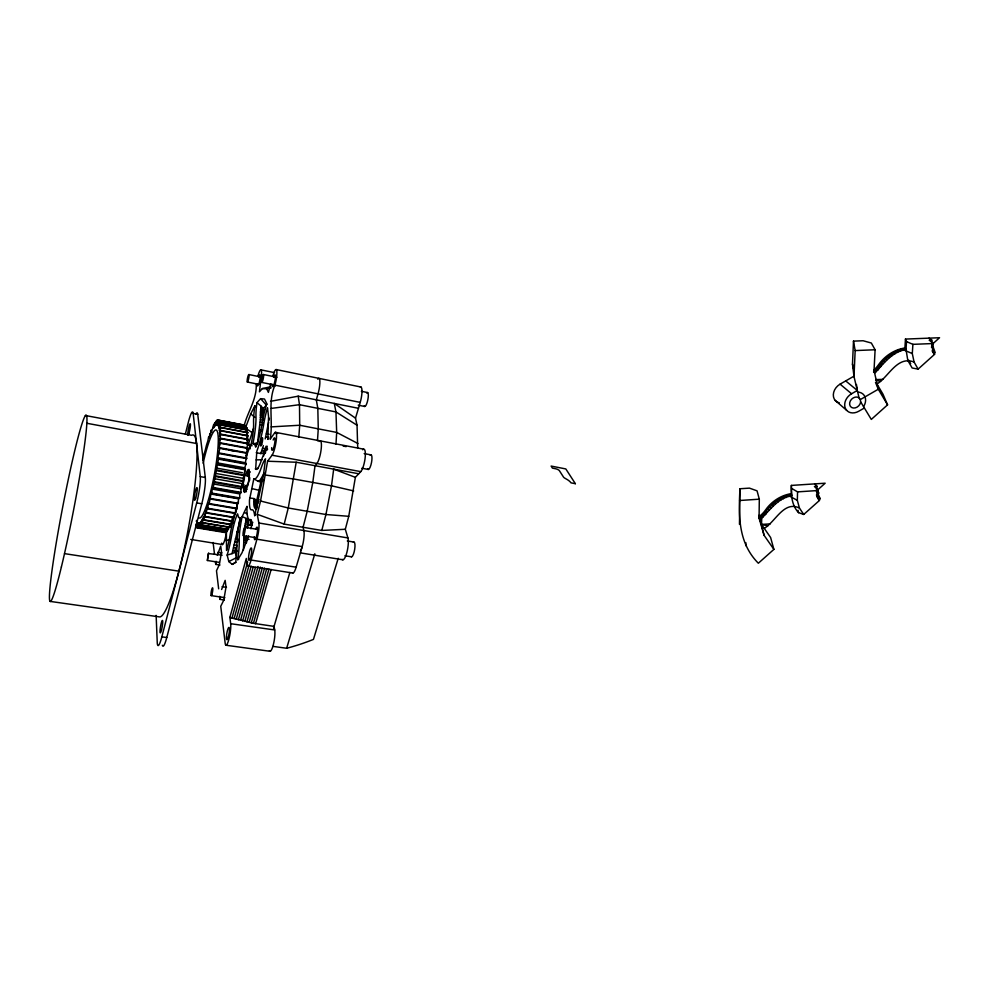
<?xml version="1.0" encoding="UTF-8"?>
<svg xmlns="http://www.w3.org/2000/svg" width="989" height="989" viewBox="0 0 989 989"><rect width="100%" height="100%" fill="white"/><g stroke="black" fill="none" stroke-linecap="round" stroke-linejoin="round"><path stroke-width="1.48" d="M209.136 504.106L210.929 494.043L238.485 498.802L238.3 503.253L237.212 503.488L236.73 508.803L209.136 504.106L208.419 503.191L207.739 508.779L235.271 513.439L235.901 507.876L236.73 508.803M739.463 524.368L739.957 488.751L749.464 488.133L757.055 490.841L759.305 499.185L759.07 518.211L764.089 535.321L773.893 549.377L758.34 563.236C737.979 542.701 738.56 515.442 739.957 488.751M228.916 526.939L228.286 529.572L201.101 525.072L201.224 521.042L199.963 526.692L227.05 531.142L227.705 528.645M260.614 398.654L266.4 405.156L263.309 408.408L263.025 420.201L260.354 419.682L260.873 405.972L257.016 402.597L260.614 398.654L264.471 399.012L267.215 404.414L266.461 404.402L265.695 407.097A34.788 6.354 -78.9 0 0 262.369 421.771L261.467 426.939A23.736 4.166 -79 0 1 256.324 445.779L255.718 447.164L254.569 444.172L252.924 443.727L253.357 441.539A32.414 5.551 -79.1 0 0 256.015 417.766L255.953 414.515A23.835 4.179 -78.8 0 1 256.806 403.969L257.016 402.597M277.575 433.553L274.608 432.997L270.145 439.227C273.471 421.116 267.463 402.424 274.954 385.141A11.497 2.077 -78.6 0 0 276.685 370.356A11.497 2.077 -78.6 0 0 272.741 376.426M271.678 447.621L271.666 448.821A6.354 1.199 -79.1 0 0 273.52 448.116A6.354 1.199 -79.1 0 0 275.004 439.289A6.354 1.199 -79.1 0 0 273.149 440.043M273.656 377.118A6.082 1.1 -78.6 0 1 275.387 377.798A6.082 1.1 -78.6 0 1 272.828 386.674L272.247 384.362M210.929 494.043L211.881 493.734L212.141 489.085L213.204 488.158C214.774 478.083 216.542 468.427 218.618 458.537L217.877 457.734L219.917 447.782L247.386 452.851L245.346 462.741L217.877 457.734M263.704 455.867L263.766 451.8L266.14 446.163M228.286 526.42L228.286 529.572M246.582 448.932L247.967 443.381L220.634 438.275L219.484 439.895L220.782 434.146L248.029 439.264L246.99 443.987M246.582 535.84L246.521 542.813L243.751 542.368L243.838 535.383M267.215 446.212L266.807 449.278A35.567 6.614 -79.4 0 0 262.073 458.414L260.663 462.358A24.379 4.389 -79.1 0 1 255.657 469.219L256.819 451.219A33.255 5.835 -79 0 0 263.284 426.692L264.187 421.512A24.886 4.549 -78.9 0 1 266.585 410.954L267.512 407.752L268.551 416.641L267.858 438.918M227.05 531.142L227.087 529.325M243.751 542.368L243.368 550.292M249.599 497.986L254.086 498.567L254.494 507.295L257.288 507.777L256.806 500.137L260.898 481.767L262.814 480.889L260.02 480.394L258.055 481.272L253.814 478.824L249.488 499.977A24.7 4.488 -79.4 0 0 251.243 509.842L252.257 509.78A35.159 6.391 -79.9 0 1 254.618 515.393L255.496 515.281M819.461 500.446L818.892 499.853L820.165 498.716L817.73 493.214L817.841 489.914L816.284 490.012L817.619 497.64L819.461 500.446L803.736 514.465L798.506 512.636C791.657 505.305 790.928 494.821 791.385 485.414L825.16 483.213L817.594 489.975M791.385 485.414L791.707 495.848C777.391 497.924 769.937 510.794 760.059 519.46M803.736 514.465L799.446 508.062L797.332 500.36L797.554 491.879L791.88 488.554M248.313 476.105L245.606 475.61L247.88 469.787L249.043 469.392C250.093 477.019 248.672 485.945 244.543 492.473L243.702 491.199L243.887 484.449M238.485 498.802L239.684 497.937L239.709 493.882L212.141 489.085M237.311 502.338L236.581 509.446A33.416 5.823 -79.7 0 0 230.524 532.577L229.646 537.571A23.167 3.882 -79.7 0 1 226.889 549.303L226.543 550.44L226.37 530.364M246.113 454.742L246.063 456.374L251.305 443.48A23.143 3.956 -79.1 0 0 253.617 424.479L253.555 421.203A33.317 5.835 -78.8 0 1 254.754 406.504L254.853 405.861L255.446 406.726M814.652 483.893L817.025 486.304L816.939 488.937L818.892 493.35L817.31 491.743M773.893 549.377L770.616 537.522L761.518 524.417L761.753 518.224L760.665 516.975L759.058 518.149L760.145 519.398L764.089 535.321M199.963 526.692L200.223 522.279L199.012 527.619L199.308 522.971L198.06 528.089L198.48 523.119L197.12 527.928L197.775 522.736L196.477 527.261L226.024 532.057L196.403 527.149L197.17 521.809L195.822 525.802M252.924 443.727L257.511 443.023L260.354 419.682M859.07 397.912L854.001 376.562L852.481 364.113L853.495 341.131L863.1 340.748L871.334 343.022L875.104 349.76L874.029 370.467L878.319 389.233L887.566 404.847L871.297 419.423L860.628 401.781M854.001 376.562L855.164 350.588L853.495 341.131M247.386 452.851L246.31 453.246L247.757 447.93L220.349 442.837L219.274 443.863L220.634 438.275M357.709 448.091L357.041 425.221L355.508 418.149L360.219 402.387A11.262 2.695 -78.6 0 0 361.986 391.36A11.262 2.695 -78.6 0 0 360.28 387.008M335.976 444.308L336.68 432.416L335.963 411.943L334.294 403.438L355.508 418.149M249.587 480.444L249.76 477.699M245.556 485.686L245.297 489.79L247.176 489.283M932.85 351.243L932.157 350.774L933.888 353.877L935.223 352.677L933.01 346.607L933.27 343.022L931.7 343.084L932.85 351.243L934.568 354.346L918.113 369.12L912.13 367.982L907.815 360.441L906.011 349.525L904.898 348.041L905.454 339.079L939.55 337.731L932.775 343.826M905.454 339.079L906.517 341.613L906.011 349.525C892.103 351.725 883.795 363.495 874.882 372.94L873.559 371.901C882.608 362.172 891.299 350.242 905.603 348.326M244.79 471.246L244.258 479.504L241.848 488.343M918.113 369.12L914.083 362.023L912.303 353.58L912.896 344.345L906.517 341.613M317.469 440.773L318.273 428.843L317.815 408.333L316.319 399.828L318.025 393.857A11.373 2.398 -78.6 0 0 319.88 381.618A11.373 2.398 -78.6 0 0 317.692 379.133M931.601 342.973L931.799 340.105L928.943 338.151M298.802 437.212L299.704 425.245L299.494 404.699L298.183 396.193L270.529 401.311M219.917 447.782L218.94 448.202L220.349 442.837M250.155 525.419L250.674 519.645M235.11 514.577L236.482 508.779M234.492 512.908L233.824 517.655L206.33 513.031L205.885 510.954L204.958 516.839L232.378 521.426L233.157 516.604M256.25 384.449C256.781 399.482 247.72 411.721 244.085 425.826M342.219 559.403A11.819 2.93 -80.1 0 0 346.867 552.48A11.819 2.93 -80.1 0 0 347.905 537.942L345.309 529.276L348.746 516.307L355.372 477.328L360.75 471.629A11.757 2.942 -79.2 0 0 365.238 456.893A11.757 2.942 -79.2 0 0 362.691 449.785M245.284 425.381L218.606 420.288L217.951 425.579L219.311 421.166L246.076 426.284L245.828 428.732M244.345 529.857L246.298 518.421L242.181 516.604L247.027 506.294L246.978 508.049A34.603 6.293 -79.4 0 0 249.451 519.608L250.464 519.571A25.158 4.574 -79.9 0 1 252.121 523.663L250.872 528.806M213.303 483.942L240.883 488.776C243.677 482.669 242.973 475.672 245.396 469.231L244.679 467.809L246.199 463.557L245.346 462.741M206.33 513.031L207.146 507.27L207.739 508.779M358.723 473.768L296.206 462.234L288.256 508L284.177 524.096L321.796 530.438L345.309 529.276M221.61 589.506L225.158 580.358L226.024 587.021L223.774 600.138L220.745 606.282L225.183 643.357A11.831 2.114 -80.5 0 0 228.719 639.871A11.831 2.114 -80.5 0 0 230.684 623.7L229.868 617.359L246.298 558.426L247.262 564.422A12.016 2.238 -79.9 0 0 251.107 560.046L256.955 539.203A12.078 2.262 -79.8 0 0 258.846 522.983L257.239 514.305L260.54 501.015L267.586 461.233L272.049 455.212A12.016 2.262 -79.1 0 0 276.265 440.08A12.016 2.262 -79.1 0 0 274.608 432.997M219.311 421.166L218.52 426.704L219.879 422.649L246.756 427.767L246.434 430.351M247.337 528.349L248.771 520.152L246.298 518.421M238.732 559.082L237.78 559.7L237.892 559.008A33.811 5.885 -80 0 0 239.251 542.701L239.239 538.968A24.478 4.389 -79.7 0 1 241.675 518.928L242.181 516.604M764.25 528.349C775.463 521.871 783.943 500.347 799.446 508.062M219.879 422.649L218.977 428.348L220.312 424.701L247.287 429.832L246.904 432.514M230.19 524.677L229.596 527.409L202.325 522.884L203.45 516.987L203.61 520.127L230.956 524.677L231.525 521.895M203.61 520.127L204.649 514.206L204.958 516.839M219.941 565.065L215.726 564.41L216.257 561.393M217.296 555.336L220.72 546.027L221.511 552.134L219.348 564.632L216.492 570.74L218.656 588.814M224.305 600.014L219.917 599.359L220.399 596.552M196.49 521.438L196.687 520.375L196.428 521.191M236.087 562.259L232.217 564.398L228.83 561.579L227.149 555.089L232.044 553.642L240.401 518.199M268.588 422.266L265.213 438.893M220.312 424.701L219.298 430.512L220.621 427.322L247.683 432.453L247.238 435.197M887.566 404.847L882.967 394.178L876.946 384.016C888.864 376.698 897.184 355.484 914.083 362.023M237.904 540.254L237.508 542.293L234.826 541.848M220.621 427.322L219.496 433.182L220.77 430.475L247.93 435.605L247.435 438.399M201.101 525.072L202.3 519.274L202.325 522.884M268.983 420.226L269.404 418.211M220.77 430.475L219.558 436.31L220.782 434.146M228.83 561.579L236.68 557.536L235.221 552.221L236.878 545.31A34.281 6.144 -79.7 0 1 239.659 520.387L240.104 518.187L238.547 517.247L237.533 513.835L236.952 515.108A23.847 4.154 -79.7 0 0 232.081 532.997L231.179 538.065A32.377 5.427 -79.7 0 1 227.309 554.557L227.149 555.089M239.709 493.882L241.007 492.374L240.883 488.776M259.143 499.643L256.732 500.409L254.086 498.567M267.97 439.413L268.464 437.398L265.707 436.878M254.655 515.813L263.371 475.734L265.509 458.834A25.442 4.735 -79.4 0 0 262.11 465.349L260.713 469.256A34.158 6.157 -79.1 0 1 254.198 479.022L253.814 478.824M246.966 440.377L246.978 440.871M185.363 434.072L188.355 422.229A17.876 2.324 -79 0 1 193.152 413.451L197.738 414.329L205.304 477.502A19.681 2.88 -79.4 0 1 201.781 503.772L166.77 637.522A19.162 2.633 -80.1 0 1 162.357 645.261M218.606 420.288L217.283 424.998L217.889 419.991L216.504 424.961L216.875 420.288L215.627 425.455L215.862 421.166L214.675 426.457L214.774 422.612L213.649 427.977L213.735 424.355L211.436 432.44L211.114 430.067L210.274 435.333C209.73 428.719 209.47 442.231 208.642 436.915C207.591 442.256 207.999 440.389 206.924 443.69C205.786 446.991 205.353 451.404 203.462 455.41L202.696 460.033M156.138 615.356L157.239 642.479A19.174 2.571 -80.1 0 0 161.837 636.842L196.7 502.907A19.706 2.819 -79.4 0 0 200.26 476.611L193.152 413.451M321.796 530.438L325.937 514.515L331.5 485.809L333.676 469.145L355.372 477.328M270.763 383.695L268.39 392.41L266.709 388.813L262.332 388.59L259.439 391.829L261.319 376.376A10.854 1.854 -78.7 0 0 260.849 369.799A10.854 1.854 -78.7 0 0 257.832 376.364M247.398 475.746L248.202 472.829L250.093 472.198M269.391 650.7A11.707 2.435 -80.8 0 0 273.335 644.692A11.707 2.435 -80.8 0 0 274.719 629.968L274.064 626.383L253.419 623.317L231.982 617.989L247.621 562.024M234.096 618.62L248.956 565.609M236.235 619.201L251.119 566.215M238.374 619.794L253.283 566.821M240.512 620.363L255.459 567.414M242.664 620.882L258.055 566.487M244.802 621.413L260.231 567.031M246.953 621.92L262.406 567.575M249.117 622.402L264.595 568.069M251.268 622.86L266.783 568.564M253.419 623.317L268.971 569.046M255.582 623.738L271.147 569.479M273.533 628.2L289.864 572.421M292.299 572.631A11.893 2.571 -80.1 0 0 296.144 567.192L302.201 546.62L256.955 539.203M272.964 646.373L286.649 648.265L314.823 553.791M253.456 428.509L248.56 443.69L249.339 444.939L251.577 445.186L247.473 444.395M338.226 558.291L313.451 639.389A128.273 72.939 -12.1 0 1 286.649 648.265M256.238 452.678L260.725 453.555L263.395 445.643M257.869 503.71L258.722 501.003M248.672 535.877L242.021 552.764L237.78 559.7M245.94 426.63L250.749 413.847L254.853 405.861M246.125 429.424L246.756 427.767M255.805 529.103L256.225 528.064A6.391 1.199 -79.8 0 1 257.536 530.166A6.391 1.199 -79.8 0 1 255.619 538.82A6.391 1.199 -79.8 0 1 254.321 536.693M246.669 431.291L247.287 429.832M256.732 500.409L254.012 499.804M246.57 434.9L247.683 432.453M264.063 473.286L260.02 480.394M246.842 437.645L247.349 436.631M248.771 520.152L245.989 519.855M863.545 406.59L864.609 404.724A11.559 9.198 -44.4 0 0 859.602 392.336L857.698 392.163M247.473 440.043L248.029 439.264M760.665 516.975C769.331 507.58 777.836 496.379 791.509 494.413M246.83 448.61L247.757 447.93M222.179 555.175L208.271 553.543L207.369 560.491L219.397 562.382M207.369 560.491L208.667 553.024M247.485 521.228L249.5 519.781M232.217 564.398L235.642 562.16L235.864 560.689A24.193 4.203 -80 0 0 236.841 549.056L236.828 545.347L234.195 544.877M839.327 402.857A11.373 9.111 -44.6 0 1 833.319 394.648A11.373 9.111 -44.6 0 1 840.081 384.152L853.989 376.154M864.386 408L858.712 411.263A11.559 9.198 -44.4 0 1 845.298 408.16A11.559 9.198 -44.4 0 1 851.578 393.758L857.302 390.47L856.449 384.474M860.368 399.556L858.724 397.627A6.119 4.871 -44.4 0 0 850.355 400.904A6.119 4.871 -44.4 0 0 853.235 408.012A6.119 4.871 -44.4 0 0 860.603 402.263L860.368 399.556L878.319 389.233L875.5 382.397M232.044 553.642L235.221 552.221M225.974 540.748L229.893 539.438M262.332 388.59L270.887 386.711M266.709 388.813L271.147 387.861M230.449 523.638L233.021 523.119M254.569 444.172L257.499 443.665M791.188 493.659L789.173 494.018A32.229 25.479 -38.5 0 0 767.266 507.678L764.274 511.634A23.538 18.964 -38.2 0 1 759.775 516.035M904.898 348.041L902.846 348.363A33.811 26.592 -46 0 0 880.185 362.543L877.008 366.746A24.7 19.805 -46.4 0 1 873.967 369.96M271.382 408.395L299.494 404.699L335.963 411.943L357.041 425.221M255.286 468.811L258.339 468.415M224.862 532.527L197.12 527.928M261.924 409.866L264.867 409.631M260.725 453.555L263.742 453.333L264.496 451.281L261.739 450.774M797.554 491.879L816.852 490.593M739.574 500.508L759.305 499.185M817.025 486.304L814.442 486.477L817.841 489.914M758.86 515.343L761.518 524.417L770.147 523.898M256.744 508.952L255.347 508.865L254.494 507.295M271.209 426.877L299.704 425.245L336.68 432.416L357.944 443.517M855.164 350.588L875.104 349.76M931.799 340.105L929.19 340.216L933.27 343.022M912.896 344.345L932.38 343.566M875.821 379.603L883.078 379.356M256.102 459.91L262.147 459.724M266.968 449.13L267.648 449.142M267.586 461.233L296.206 462.234M244.37 425.072L217.803 419.991M348.746 516.307L325.937 514.515L288.256 508L260.54 501.015M225.937 645.236L269.935 651.269M161.837 636.842L166.77 637.522M265.596 475.066L293.881 479.035L331.5 485.809L353.666 490.915M230.684 623.7L274.719 629.968M50.204 601.411L159.328 616.876A92.509 12.313 -79.5 0 0 189.233 523.515A92.509 12.313 -79.5 0 0 191.619 435.308L85.388 415.516M211.226 595.625L224.874 597.653M222.092 586.687L226.481 587.342M64.508 553.63L178.935 571.172M248.115 566.017L292.905 573.051M232.835 550.675L235.506 551.108M217.815 552.319L222.031 552.987M251.107 560.046L296.144 567.192M190.704 539.425L222.438 544.543M233.528 547.819L236.21 548.252M243.727 538.634L249.018 539.425M344.926 555.744L351.565 556.832M235.419 538.795L238.102 539.228M243.739 540.291L246.496 540.736M300.421 552.888L342.923 559.786M201.224 524.875L228.422 529.362M236.692 531.761L239.363 532.206M200.075 526.544L227.173 531.006M243.381 535.692L256.917 537.917M243.751 537.064L246.508 537.509M260.898 481.767L257.919 481.235M247.596 524.64L252.158 525.406M244.889 525.888L247.633 526.346M203.759 519.806L231.117 524.355M244.815 527.273L258.327 529.523M202.461 522.612L229.732 527.137M206.478 512.599L233.973 517.235M258.846 522.983L347.905 537.942M245.593 521.858L248.326 522.316M205.106 516.456L232.526 521.042M245.223 523.873L247.967 524.331M347.3 540.958L353.914 542.059M196.7 502.907L201.781 503.772M207.888 508.297L235.431 512.957M254.148 505.379L256.93 505.861M210.669 498.505L238.3 503.253M210.521 499.062L238.151 503.809M254.297 506.417L257.091 506.9M209.285 503.574L236.878 508.284M212.029 493.14L239.684 497.937M211.881 493.734L239.536 498.518M253.975 501.386L256.757 501.868M253.988 502.857L256.769 503.339M254.037 504.192L256.819 504.674M243.566 489.481L246.286 489.951M243.702 491.199L246.422 491.681M213.34 487.552L241.007 492.374M213.204 488.158L240.871 492.979M215.627 476.562L243.294 481.47M214.39 478.676L241.971 483.559M200.26 476.611L205.304 477.502M214.576 481.791L242.256 486.662M243.628 487.181L246.348 487.651M214.452 482.409L242.12 487.28M216.814 470.059L244.456 475.017M216.702 470.69L244.357 475.635M260.775 479.517L263.569 480.011M259.316 480.975L262.11 481.47M215.404 473.372L242.973 478.28M258.055 481.272L261.442 481.767M215.738 475.932L243.405 480.852M217.16 462.827L244.679 467.809M217.778 464.237L245.396 469.231M217.679 464.867L245.297 469.837M247.151 471.123L249.858 471.605M246.372 473.113L249.08 473.595M216.331 468.057L242.429 472.742M218.618 458.537L246.199 463.557M218.532 459.143L246.113 464.162M218.47 452.838L246.867 458.08M219.261 453.617L246.793 458.649M264.471 449.933L266.906 450.378L264.372 450.304M361.863 468.242L368.464 469.466M220.312 443.356L247.72 448.437M260.911 453.061L262.79 453.407M272.049 455.212L360.75 471.629M86.834 423.28L196.539 443.517M219.855 448.326L247.337 453.395M223.267 448.994L226.147 449.525M229.028 450.057L236.223 451.392M220.77 434.567L248.029 439.685M220.621 438.745L247.955 443.851M251.107 444.815L247.979 444.234L249.364 445.334L250.205 448.821M249.364 445.334L251.985 445.816M262.567 448.301L265.324 448.808M220.646 427.631L247.72 432.762M220.782 430.845L247.955 435.976M216.875 420.288L240.525 424.726M219.373 421.302L246.162 426.407M275.325 432.317L363.556 449.154M259.526 430.19L262.221 430.697M343.158 446.064L346.162 446.632M219.929 422.835L246.817 427.965M220.362 424.949L247.337 430.079M266.412 433.763L269.181 434.295M364.199 453.592L370.788 454.841M260.255 422.068L262.938 422.587M260.082 424.64L262.765 425.146M260.305 414.23L262.963 414.75M260.33 415.677L263 416.196M260.379 417.482L263.049 418.001M260.651 407.975L263.297 408.494L260.873 405.972M260.49 409.693L263.148 410.212M260.379 411.313L263.037 411.832M260.317 412.821L262.975 413.34M358.203 405.169L364.521 406.442M298.183 396.193L358.451 408.296M261.714 382.422L273.706 384.845M274.954 385.141L360.219 402.387M272.235 385.463L275.177 386.056M247.299 382.014L259.229 384.424M263.445 374.51A4.067 0.705 -78.6 0 1 262.678 380.889A4.067 0.705 -78.6 0 1 261.628 379.999A4.067 0.705 -78.6 0 1 263.445 374.51L276.932 377.266M248.919 374.547A3.845 0.63 -78.7 0 1 248.165 380.58A3.845 0.63 -78.7 0 1 247.238 379.727A3.845 0.63 -78.7 0 1 248.919 374.547L260.849 376.982M276.29 369.565L360.985 387.033M261.071 369.886L274.596 372.655M361.344 391.285L367.673 392.571M761.518 524.417L767.785 525.888M251.911 488.578L259.229 490.346M875.624 380.011L880.618 381.445M229.868 617.359L231.982 617.989M912.303 353.58L902.017 349.179M257.239 514.305L284.177 524.096M234.603 549.983L237.261 551.194M797.332 500.36L787.986 495.291M244.543 512.5L247.238 513.86M238.547 517.247L241.032 518.706M245.408 428.052L251.935 432.49M931.415 347.09L932.095 347.572M933.888 353.877L934.568 354.346M904.935 348.462L905.887 349.142M899.112 350.155L900.485 351.157M896.244 351.392L897.616 352.393M893.45 352.863L894.81 353.864M890.73 354.557L892.09 355.57M888.122 356.473L889.47 357.486M885.649 358.587L886.997 359.6M883.338 360.874L884.673 361.887M881.187 363.322L882.522 364.348M879.419 365.67L880.754 366.696M877.997 367.537L879.332 368.563M876.625 369.107L877.948 370.133M875.141 370.566L876.464 371.592M845.706 380.913L857.302 390.47M840.081 384.152L851.578 393.758M250.749 413.847L254.915 417.432M835.223 400.446L846.584 410.262M818.472 496.985L820.165 498.716M790.854 494.549L791.645 495.378M785.142 496.28L786.28 497.492M782.348 497.492L783.486 498.703M779.629 498.913L780.754 500.137M777.008 500.558L778.133 501.782M774.498 502.387L775.611 503.624M772.137 504.39L773.25 505.626M769.924 506.566L771.037 507.802M767.897 508.878L768.997 510.114M766.228 511.078L767.328 512.327M764.893 512.846L765.993 514.082M763.595 514.317L764.682 515.566M762.173 515.702L763.273 516.95M263.766 451.8L265.052 453.444M817.668 497.986L818.892 499.853M908.693 360.132L910.696 363.655M932.133 345.606L933.369 347.831M233.54 516.901L233.824 517.655M816.457 494.821L817.05 497.059M852.481 364.113L854.162 371.209M232.378 521.426L231.97 518.792M798.036 510.25L798.506 512.636M230.808 523.441L230.956 524.677M213.105 542.479L214.502 554.174M215.379 561.492L215.726 564.41M219.558 596.355L219.917 599.359M265.101 448.919L265.547 452.925M229.497 525.95L229.596 527.409M745.854 542.677L745.916 545.743M226.815 530.067A11.472 1.904 -79.7 0 1 224.058 542.071A11.472 1.904 -79.7 0 1 221.709 543.109M195.958 413.971A17.864 2.386 -79 0 1 197.738 414.329M353.37 542.343A7.492 1.904 -80.2 0 1 354.68 549.365A7.492 1.904 -80.2 0 1 351.095 556.597M370.22 455.237A7.455 1.904 -79.2 0 1 371.493 462.592A7.455 1.904 -79.2 0 1 367.611 468.737M366.672 393.004A7.133 1.743 -78.6 0 1 367.859 399.63A7.133 1.743 -78.6 0 1 364.175 405.923M319.126 441.477A11.88 2.608 -79.2 0 1 321.24 448.573A11.88 2.608 -79.2 0 1 316.876 463.507L315.034 465.708L312.784 482.434L307.183 511.276L303.067 527.285L303.87 530.549A11.942 2.608 -80 0 1 303.536 540.674A11.942 2.608 -80 0 1 300.495 551.009M258.648 377.007A5.749 0.977 -78.7 0 1 260.255 375.981A5.749 0.977 -78.7 0 1 258.883 383.905L257.548 386.031A5.749 0.977 -78.7 0 1 257.313 383.843M247.967 476.488A5.526 0.977 -79.4 0 1 249.08 477.65A5.526 0.977 -79.4 0 1 247.646 484.981A5.526 0.977 -79.4 0 1 246.298 485.067M243.146 481.186A5.538 0.952 -79.4 0 1 242.812 482.533M242.453 483.708A5.538 0.952 -79.4 0 1 241.749 485.253M251.762 524.825A15.552 2.88 -79.8 0 1 252.788 522.328M203.141 463.248A44.789 6.639 -79.3 0 1 216.974 430.759A44.789 6.639 -79.3 0 1 213.34 479.739A44.789 6.639 -79.3 0 1 199.086 517.902M575.375 483.695L570.987 482.855A11.695 4.117 19.9 0 0 567.377 479.653L564.509 477.984A4.722 1.644 20 0 1 563.532 477.118L559.378 470.653A3.375 1.174 19.8 0 0 555.793 468.798L552.431 468.131L551.133 466.066L565.807 468.934L575.375 483.695M195.698 498.172A6.453 0.915 -79.4 0 0 197.108 487.725A6.453 0.915 -79.4 0 0 194.524 495.897A6.453 0.915 -79.4 0 0 195.698 498.172M189.01 433.145A5.872 0.766 -79 0 0 190.321 423.787A5.872 0.766 -79 0 0 187.984 431.501A5.872 0.766 -79 0 0 189.01 433.145M161.528 629.906A6.305 0.841 -80.1 0 0 162.456 620.4A6.305 0.841 -80.1 0 0 160.107 629.499A6.305 0.841 -80.1 0 0 161.528 629.906M61.38 566.994A94.907 5.625 -79.1 0 0 86.735 416.196A94.907 5.625 -79.1 0 0 56.472 541.502A94.907 5.625 -79.1 0 0 61.38 566.994M211.881 594.525A3.968 0.655 -80.1 0 0 212.722 587.936A3.968 0.655 -80.1 0 0 211.09 592.658A3.968 0.655 -80.1 0 0 211.881 594.525M244.159 534.381A4.277 0.766 -79.7 0 0 245 527.397A4.277 0.766 -79.7 0 0 243.146 532.675A4.277 0.766 -79.7 0 0 244.159 534.381M261.665 444.543A4.253 0.766 -79.1 0 0 262.468 437.744A4.253 0.766 -79.1 0 0 260.577 443.282A4.253 0.766 -79.1 0 0 261.665 444.543M228.348 636.879A6.268 1.125 -80.5 0 0 228.978 627.385A6.268 1.125 -80.5 0 0 226.456 636.421A6.268 1.125 -80.5 0 0 228.348 636.879M250.242 558.538A6.367 1.187 -79.9 0 0 251.466 548.091A6.367 1.187 -79.9 0 0 248.684 555.855A6.367 1.187 -79.9 0 0 250.242 558.538"/></g></svg>
